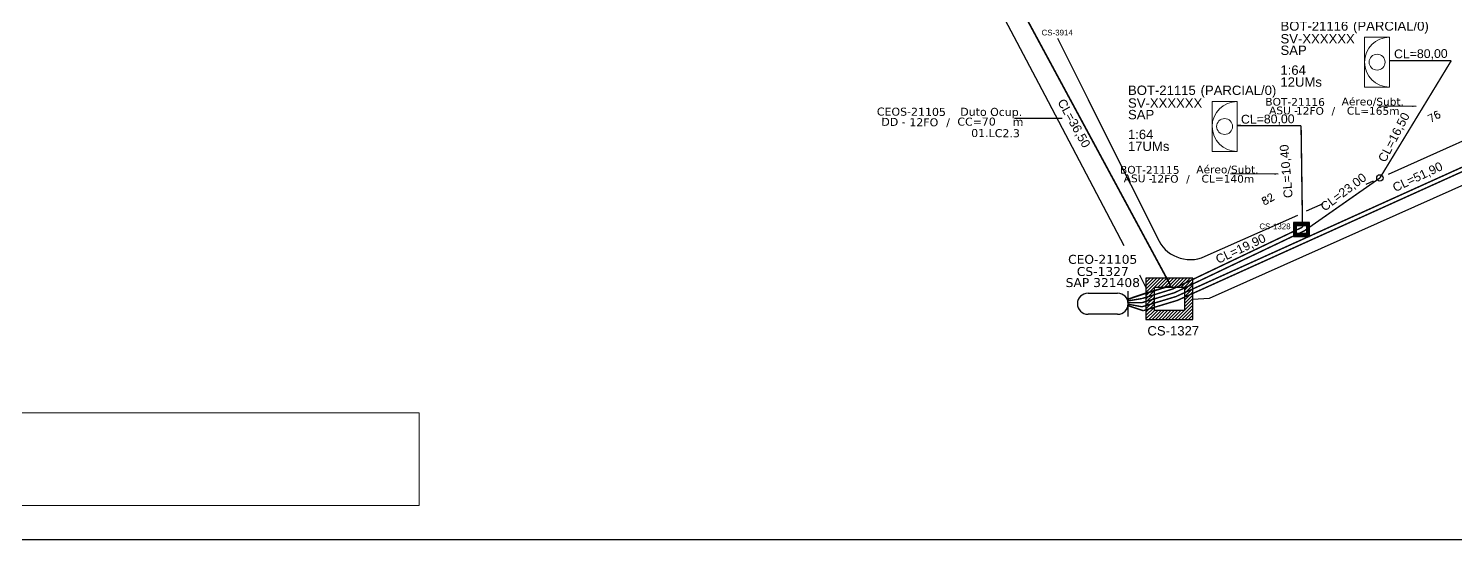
# Model space of a CAD drawing. Header units: inches. Extents: x 121829 to 126040, y 144778 to 145372.
# Drawn here: x 122013.4 to 122378.5, y 144778.4 to 144909.1 of the extents above; entities that cross this region are included whole.
import ezdxf
from ezdxf.enums import TextEntityAlignment as Align

# ---------------------------------------------------------------- set-up
doc = ezdxf.new("R2010")
doc.units = ezdxf.units.IN
doc.header["$MEASUREMENT"] = 0
for name, color, linetype in [('10.0-Cartográfico', 252, 'Continuous'), ('10.1-Caixas Subterrâneas', 5, 'Continuous'), ('20.4-CEOS', 1, 'Continuous'), ('20.5-CEO', 1, 'Continuous'), ('CAP a instalar', 1, 'Continuous'), ('label_cabos', 7, 'Continuous'), ('Metragem', 92, 'Continuous'), ('MUB', 252, 'Continuous')]:
    doc.layers.add(name, color=color, linetype=linetype)
doc.layers.add("20.0-LEGENDA DOS CDO'S", color=1, linetype='Continuous', lineweight=0)
doc.layers.add('20.1-CDO_INTERIOR', color=1, linetype='Continuous', lineweight=0)
doc.styles.add('ARIAL', font='arial.ttf')
doc.styles.add('ROMANS', font='ROMANS.SHX', dxfattribs={"height": 2.5})
doc.styles.add('siredit', font='verdana.ttf')
doc.dimstyles.new('CC', dxfattribs={"dimtxt": 1, "dimasz": 2, "dimexe": 0.18, "dimexo": 0.0625, "dimgap": 0.09, "dimtad": 0, "dimdec": 0, "dimrnd": 1, "dimzin": 0, "dimdsep": 46, "dimtxsty": 'siredit', "dimblk": 'NONE', "dimcen": 0, "dimse1": 1, "dimse2": 1, "dimsd1": 1, "dimsd2": 1, "dimclrt": 7, "dimadec": 0, "dimazin": 0, "dimtfac": 1, "dimtdec": 0, "dimtofl": 0, "dimtmove": 0, "dimatfit": 3, "dimfxl": 0, "dimtolj": 1, "dimtzin": 0, "dimarcsym": 0})

# ---------------------------------------------------------------- blocks, each defined once
blk = doc.blocks.new('DV')
at = {"linetype": 'Continuous'}
blk.add_circle((0, 0), 0.00000275, dxfattribs=at)
blk = doc.blocks.new('*X10')
at = {"color": 0, "linetype": 'Continuous'}
for p, q in [((-1.25, 0.34099), (-0.49099, 1.1)), ((-1.25, 0.517767), (-0.667767, 1.1)), ((-1.25, 0.694544), (-0.844544, 1.1)), ((-1.25, 0.87132), (-1.02132, 1.1)), ((-1.25, 1.048097), (-1.198097, 1.1)), ((-0.789214, 0.625), (-0.314214, 1.1)), ((-0.612437, 0.625), (-0.137437, 1.1)), ((-0.43566, 0.625), (0.03934, 1.1)), ((-0.258883, 0.625), (0.216117, 1.1)), ((-0.082107, 0.625), (0.392893, 1.1)), ((0.09467, 0.625), (0.56967, 1.1)), ((0.271447, 0.625), (0.746447, 1.1)), ((0.448223, 0.625), (0.923223, 1.1)), ((0.625, 0.625), (1.1, 1.1)), ((0.801777, 0.625), (1.25, 1.073223)), ((0.8035, 0.449947), (1.25, 0.896447)), ((-1.25, 0.164214), (-0.8035, 0.610714)), ((-1.25, -0.012563), (-0.8035, 0.433937)), ((-1.25, -0.18934), (-0.8035, 0.25716)), ((-1.25, -0.366117), (-0.8035, 0.080383)), ((0.8035, 0.27317), (1.25, 0.71967)), ((0.8035, 0.096393), (1.25, 0.542893)), ((0.8035, -0.080383), (1.25, 0.366117)), ((0.8035, -0.25716), (1.25, 0.18934)), ((0.8035, -0.433937), (1.25, 0.012563)), ((-1.25, -0.542893), (-0.8035, -0.096393)), ((-1.25, -0.71967), (-0.8035, -0.27317)), ((-1.25, -0.896447), (-0.8035, -0.449947)), ((-1.25, -1.073223), (-0.801777, -0.625)), ((-1.1, -1.1), (-0.625, -0.625)), ((-0.923223, -1.1), (-0.448223, -0.625)), ((-0.746447, -1.1), (-0.271447, -0.625)), ((-0.56967, -1.1), (-0.09467, -0.625)), ((-0.392893, -1.1), (0.082107, -0.625)), ((-0.216117, -1.1), (0.258883, -0.625)), ((-0.03934, -1.1), (0.43566, -0.625)), ((0.137437, -1.1), (0.612437, -0.625)), ((0.314214, -1.1), (0.789214, -0.625)), ((0.49099, -1.1), (1.25, -0.34099)), ((0.667767, -1.1), (1.25, -0.517767)), ((0.8035, -0.610714), (1.25, -0.164214)), ((0.844544, -1.1), (1.25, -0.694544)), ((1.02132, -1.1), (1.25, -0.87132)), ((1.198097, -1.1), (1.25, -1.048097))]:
    blk.add_line(p, q, dxfattribs=at)
blk = doc.blocks.new('MANHOLE_MQ')
at = {"color": 0, "linetype": 'Continuous'}
for p, q in [((0.00000623, 0.00000569), (-0.00000627, 0.00000569)), ((-0.00000627, 0.00000569), (-0.00000627, -0.00000531)), ((0.00000623, -0.00000531), (0.00000623, 0.00000569)), ((-0.00000404, 0.00000331), (0.00000399, 0.00000331)), ((-0.00000404, -0.00000294), (-0.00000404, 0.00000331)), ((0.00000399, 0.00000331), (0.00000399, -0.00000294)), ((0.00000399, -0.00000294), (-0.00000404, -0.00000294)), ((0.00000399, -0.00000294), (0.00000399, -0.00000294)), ((-0.00000627, -0.00000531), (0.00000623, -0.00000531))]:
    blk.add_line(p, q, dxfattribs=at)
at = {"color": 0, "linetype": 'Continuous', "xscale": 5e-06, "yscale": 5e-06, "zscale": 1e-05}
blk.add_blockref('*X10', (-0.00000002, 0.00000019), dxfattribs=at)
blk = doc.blocks.new('LEGENDA DOS CABOS')
at = {"layer": 'label_cabos', "color": 0, "style": 'siredit'}
for tag, p in [('ID', (4.24, 1.63)), ('XX', (14.31, 1.67)), ('TIPO_CABO', (2.74, 0.52)), ('CABO', (6.16, 0.47)), ('/', (9.19, 0.47)), ('METROS', (14.36, 0.47))]:
    blk.add_attdef(tag, text='', height=1, rotation=359.69, dxfattribs=at).set_placement(p, align=Align.MIDDLE_CENTER)
blk = doc.blocks.new('_None')
blk = doc.blocks.new('Inst CB DT OCUP CFOA-SM-DD-S-12')
at = {"layer": 'label_cabos', "color": 0, "style": 'siredit'}
for tag, flags, p in [('ID_ATIVIDADE', 3, (1.31, 2.67)), ('FATOR', 1, (11.56, 2.55))]:
    blk.add_attdef(tag, text='', height=1, rotation=359.69, dxfattribs=dict(at, flags=flags)).set_placement(p, align=Align.MIDDLE_CENTER)
for tag, p in [('DESTINO_CABO', (3.13, 1.26)), ('TIPO_CABO', (1.11, 0)), ('CABO', (4.69, -0.05)), ('/', (7.71, -0.05)), ('LANCE', (10.41, 0.02)), ('TIPO_CABO', (13.11, 1.24)), ('UND', (16.46, 0)), ('FID', (13.65, -1.41))]:
    blk.add_attdef(tag, text='', height=1, rotation=359.69, dxfattribs=at).set_placement(p, align=Align.MIDDLE_CENTER)
blk.add_attdef('QTDE', (11.93, -0.45), '', height=1, rotation=359.69, dxfattribs=at)

msp = doc.modelspace()

# ---------------------------------------------------------------- linework, layer by layer
at = {"color": 0, "lineweight": 0}
for p, q in [((121835.13, 144810.74), (122113.38, 144810.74)), ((122113.38, 144810.74), (122113.38, 144787.04)), ((122113.38, 144787.04), (121835.13, 144787.04))]:
    msp.add_line(p, q, dxfattribs=at)
msp.add_lwpolyline([(121828.58, 144778.36), (122667.14, 144778.36), (122667.14, 145372.36), (121828.58, 145372.36), (121828.58, 144778.36)])
at = {"layer": '10.0-Cartográfico'}
for points in [[(122273.55, 144891.96), (122245.84, 144944.59)], [(122492.25, 144919.05), (122315.5, 144840.05), (122311.35, 144839.74)], [(122276.69, 144906.68), (122284.59, 144890.93)], [(122293.79, 144853.51), (122273.55, 144891.96)], [(122284.59, 144890.93), (122288.18, 144883.76), (122302.73, 144854.7), (122303.15, 144853.97), (122303.69, 144853.25), (122304.25, 144852.6), (122304.93, 144852.02), (122305.64, 144851.48), (122306.44, 144851.03), (122307.26, 144850.66), (122308.11, 144850.37), (122308.99, 144850.17), (122309.9, 144850.04), (122310.84, 144850), (122311.75, 144850.06), (122312.65, 144850.21), (122313.52, 144850.44), (122314.51, 144850.83), (122338.17, 144861.35)], [(122361.43, 144871.89), (122396.81, 144887.77)], [(122355.72, 144869.32), (122357.55, 144870.15)], [(122340.47, 144862.48), (122344.66, 144864.36)], [(122299.36, 144842.94), (122297.74, 144846.02)]]:
    msp.add_lwpolyline(points, dxfattribs=at)
at = {"layer": '20.1-CDO_INTERIOR', "color": 0, "lineweight": 18}
for points in [[(122355.31, 144894.15), (122355.31, 144906.9), (122361.68, 144906.9), (122361.69, 144894.15)], [(122316.29, 144877.69), (122316.29, 144890.44), (122322.66, 144890.44), (122322.67, 144877.69)]]:
    msp.add_lwpolyline(points, close=True, dxfattribs=at)
for centre in [(122358.5, 144900.53), (122319.48, 144884.06)]:
    msp.add_circle(centre, 2.04, dxfattribs=at)
for centre in [(122361.69, 144900.53), (122322.67, 144884.06)]:
    msp.add_arc(centre, 6.38, 90.0276, 270.0276, dxfattribs=at)
at = {"layer": '20.5-CEO', "color": 0}
for p, q in [((122284.52, 144841.4), (122292.1, 144841.4)), ((122292.1, 144835.99), (122284.52, 144835.99))]:
    msp.add_line(p, q, dxfattribs=at)
msp.add_lwpolyline([(122294.8, 144835.44), (122294.8, 144841.95)], dxfattribs=at)
for centre, start, end in [((122284.52, 144838.69), 90, 270), ((122292.1, 144838.69), 270, 90)]:
    msp.add_arc(centre, 2.7, start, end, dxfattribs=at)
at = {"layer": 'CAP a instalar', "color": 0, "ltscale": 5}
for points, const_width in [([(122305.68, 144843.32), (122256.3, 144934.84)], 0.429), ([(122359.21, 144870.89), (122377.46, 144900.89)], 0.36), ([(122377.46, 144900.89), (122361.68, 144900.89)], 0.36), ([(122339.04, 144884.28), (122322.67, 144884.31)], 0.36), ([(122339.41, 144858.3), (122339.04, 144884.28)], 0.36), ([(122298.34, 144837.92), (122307.02, 144840.53), (122396.38, 144880.94)], 0.36), ([(122298.64, 144836.92), (122307.39, 144839.55), (122396.81, 144879.98)], 0.36), ([(122298.34, 144840.02), (122306.17, 144842.46), (122339.41, 144858.3)], 0.36), ([(122298.34, 144838.97), (122306.64, 144841.51), (122339.86, 144857.35)], 0.36), ([(122294.57, 144839.78), (122298.34, 144841.07)], 0.429), ([(122298.34, 144841.07), (122305.68, 144843.32)], 0.429), ([(122294.7, 144839.42), (122298.34, 144840.02)], 0.36), ([(122294.76, 144838.21), (122298.64, 144836.92)], 0.36), ([(122294.78, 144839), (122298.34, 144838.97)], 0.36), ([(122294.8, 144838.57), (122298.34, 144837.92)], 0.36)]:
    msp.add_lwpolyline(points, dxfattribs=dict(at, const_width=const_width))
at = {"layer": 'CAP a instalar', "color": 251, "ltscale": 5, "const_width": 0.36}
msp.add_lwpolyline([(122359.21, 144870.89), (122339.86, 144857.35)], dxfattribs=at)

# ---------------------------------------------------------------- block references
at = {"color": 0, "lineweight": 0}
ref = msp.add_blockref('Inst CB DT OCUP CFOA-SM-DD-S-12', (122232.92, 144885.25), dxfattribs=dict(at, xscale=2.04745275589812, yscale=2.047452755912672, zscale=2.047452755905511))
ref.add_attrib('DESTINO_CABO', 'CEOS-21105', dxfattribs={"layer": 'label_cabos', "color": 0, "height": 2.047, "rotation": 359.69, "style": 'siredit'}).set_placement((122239.33, 144887.84), align=Align.MIDDLE_CENTER)
ref.add_attrib('TIPO_CABO', 'Duto Ocup.', dxfattribs={"layer": 'label_cabos', "color": 0, "height": 2.047, "rotation": 359.69, "style": 'siredit'}).set_placement((122259.76, 144887.8), align=Align.MIDDLE_CENTER)
ref.add_attrib('/', '/', dxfattribs={"layer": 'label_cabos', "color": 0, "height": 2.05, "rotation": 359.69, "style": 'siredit'}).set_placement((122248.71, 144885.15), align=Align.MIDDLE_CENTER)
ref.add_attrib('FID', '01.LC2.3', dxfattribs={"layer": 'label_cabos', "color": 0, "height": 2.047, "rotation": 359.69, "style": 'siredit'}).set_placement((122260.86, 144882.36), align=Align.MIDDLE_CENTER)
ref.add_attrib('LANCE', 'CC=', dxfattribs={"layer": 'label_cabos', "color": 0, "height": 2.047, "rotation": 359.69, "style": 'siredit'}).set_placement((122254.23, 144885.3), align=Align.MIDDLE_CENTER)
ref.add_attrib('UND', 'm', dxfattribs={"layer": 'label_cabos', "color": 0, "height": 2.05, "rotation": 359.69, "style": 'siredit'}).set_placement((122266.63, 144885.25), align=Align.MIDDLE_CENTER)
ref.add_attrib('CABO', '12FO', dxfattribs={"layer": 'label_cabos', "color": 0, "height": 2.047, "rotation": 359.69, "style": 'siredit'}).set_placement((122242.51, 144885.15), align=Align.MIDDLE_CENTER)
ref.add_attrib('TIPO_CABO', 'DD - ', dxfattribs={"layer": 'label_cabos', "color": 0, "height": 2.047, "rotation": 359.69, "style": 'siredit'}).set_placement((122235.2, 144885.24), align=Align.MIDDLE_CENTER)
ref.add_attrib('QTDE', '70', (122257.34, 144884.32), dxfattribs={"layer": 'label_cabos', "color": 0, "height": 2.047, "rotation": 359.69, "style": 'siredit'})
at = {"layer": '10.0-Cartográfico', "xscale": 300000, "yscale": 300000, "zscale": 300000}
msp.add_blockref('DV', (122359.21, 144870.89), dxfattribs=at)
at = {"layer": '10.1-Caixas Subterrâneas', "color": 30, "rotation": 180.0000000000632}
for p, xscale, yscale, zscale in [((122339.13, 144857.75), 323925.993768995, 323925.993768995, 323925.993768995), ((122305.33, 144840.15), 959362.6629334749, 959362.6629334745, 959362.6629334745)]:
    msp.add_blockref('MANHOLE_MQ', p, dxfattribs=dict(at, xscale=xscale, yscale=yscale, zscale=zscale))
at = {"layer": 'label_cabos', "color": 0, "lineweight": 0, "xscale": 1.974033824837533, "yscale": 1.974033824808429, "zscale": 1.974033824829517}
for p, values in [((122329.15, 144887.14), {'ID': 'BOT-21116', 'CABO': '12FO', 'METROS': 'CL=165m', 'XX': 'Aéreo/Subt.', '/': '/', 'TIPO_CABO': 'ASU -'}), ((122291.96, 144869.75), {'ID': 'BOT-21115', 'CABO': '12FO', 'METROS': 'CL=140m', 'XX': 'Aéreo/Subt.', '/': '/', 'TIPO_CABO': 'ASU -'})]:
    msp.add_blockref('LEGENDA DOS CABOS', p, dxfattribs=at).add_auto_attribs(values)

# ---------------------------------------------------------------- texts
at = {"layer": '10.1-Caixas Subterrâneas', "color": 30, "style": 'ARIAL'}
for s, height, p in [('CS-3914', 1.449, (122272.64, 144907.37)), ('CS-1328', 1.449, (122328.37, 144857.78)), ('CS-1327', 2.4, (122299.72, 144830.57))]:
    msp.add_text(s, height=height, dxfattribs=at).set_placement(p)
at = {"layer": "20.0-LEGENDA DOS CDO'S", "color": 0, "style": 'ARIAL'}
for s, p in [('BOT-21116', (122333.78, 144908.6)), ('SV-XXXXXX', (122333.78, 144905.33)), ('SAP', (122333.77, 144902.37)), ('1:64', (122333.75, 144897.29)), ('12UMs', (122333.75, 144894.25)), ('BOT-21115', (122294.76, 144892.14)), ('SV-XXXXXX', (122294.76, 144888.87)), ('SAP', (122294.76, 144885.91)), ('1:64', (122294.73, 144880.83)), ('17UMs', (122294.73, 144877.79))]:
    msp.add_text(s, height=2.4, rotation=359.9724, dxfattribs=at).set_placement(p)
for p in [(122356.91, 144908.59), (122317.89, 144892.13)]:
    msp.add_text('           (PARCIAL/0)', height=2.4, rotation=359.9724, dxfattribs=at).set_placement(p, align=Align.CENTER)
at = {"layer": '20.4-CEOS', "color": 0, "style": 'siredit'}
msp.add_text('CEO-21105', height=2.28, dxfattribs=at).set_placement((122288.28, 144851.2), align=Align.TOP_CENTER)
at = {"layer": '20.5-CEO', "color": 0, "style": 'siredit'}
for s, p in [('SAP 321408', (122288.31, 144845.26)), ('CS-1327', (122288.31, 144848.1))]:
    msp.add_text(s, height=2.289, dxfattribs=at).set_placement(p, align=Align.TOP_CENTER)
at = {"layer": 'Metragem', "style": 'ARIAL'}
for tag, rotation, p in [('CL=80,00', 0.5468, (122369.7, 144901.57)), ('CL=36,50', 299.1915, (122279.98, 144884.35)), ('CL=80,00', 0.5468, (122330.53, 144884.85)), ('CL=16,50', 62.5982, (122363.77, 144880.79)), ('CL=10,40', 94.7341, (122336.34, 144872.69)), ('CL=51,90', 25.2178, (122369.33, 144870.17)), ('CL=23,00', 37.1966, (122350.54, 144866.39)), ('CL=19,90', 25.2178, (122324.05, 144851.79))]:
    msp.add_attdef(tag, text='(XX/YY)', height=2.25, rotation=rotation, dxfattribs=at).set_placement(p, align=Align.CENTER)
at = {"layer": 'MUB', "style": 'ROMANS'}
for s, p in [('76', (122372.15, 144884.98)), ('82', (122329.6, 144863.84))]:
    msp.add_text(s, height=1.913, rotation=29.6883, dxfattribs=at).set_placement(p)

# ---------------------------------------------------------------- leaders
at = {"layer": 'label_cabos'}
for points in [[(122368.51, 144889.22), (122358.94, 144889.27)], [(122277.87, 144886.12), (122265.67, 144886.13)], [(122333.2, 144871.87), (122321, 144871.91)]]:
    msp.add_leader(points, dimstyle='CC', override={"dimasz": 1, "dimgap": 0.09, "dimtad": 0}, dxfattribs=at)

doc.saveas('drawing.dxf')
